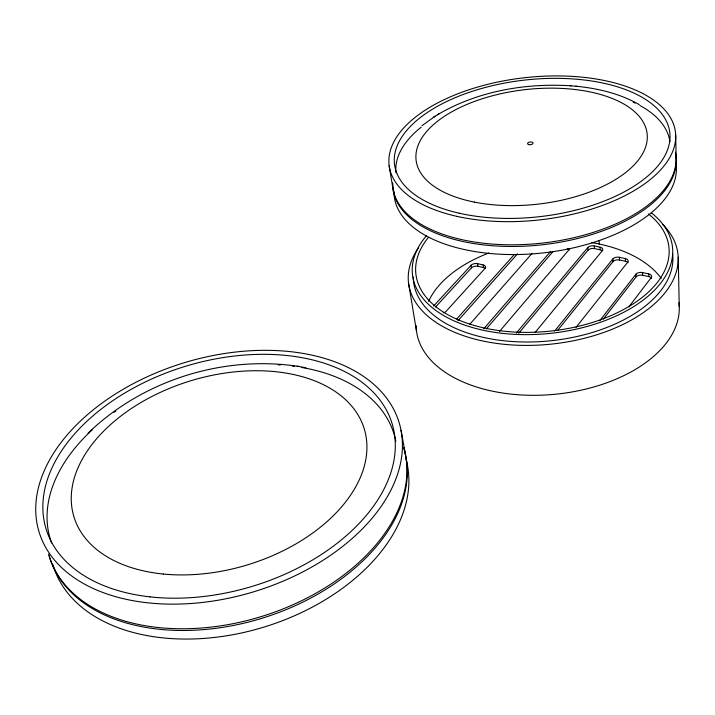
<?xml version="1.0" encoding="UTF-8"?>
<svg xmlns="http://www.w3.org/2000/svg" width="715" height="715" viewBox="0 0 715 715"><rect width="100%" height="100%" fill="white"/><g stroke="black" fill="none" stroke-linecap="round" stroke-linejoin="round"><path stroke-width="1.07" d="M628.923 306.806L651.231 277.599A5.05 2.869 -3.1 0 0 648.684 273.899L642.571 272.567A5.032 2.851 -3.2 0 0 635.93 274.238L599.742 320.74M603.326 319.087L636.046 276.946A5.023 2.86 -3.2 0 1 642.678 275.275L648.782 276.616A5.041 2.869 -3 0 1 651.588 278.385M576.031 327.399L627.761 262.146A4.942 2.771 -3.8 0 0 625.348 258.58L619.404 257.302A4.933 2.753 -3.9 0 0 612.871 258.937L554.643 331.054M557.7 330.303L613.014 261.619A4.925 2.762 -3.9 0 1 619.539 259.983L625.482 261.261A4.933 2.771 -3.8 0 1 628.038 262.709M535.043 332.555L602.352 250.643A4.853 2.69 -4.5 0 0 600.073 247.176L594.272 245.942A4.844 2.681 -4.7 0 0 587.828 247.542L516.364 333.02M518.804 333.172L588.007 250.196A4.835 2.681 -4.6 0 1 594.442 248.597L600.234 249.83A4.853 2.69 -4.5 0 1 602.28 250.751M499.347 331.644L569.176 249.526A4.808 2.663 -5.3 0 0 569.658 248.525M483.814 328.721L550.568 251.492M486.334 328.891L552.972 251.608M469.791 324.279L532.014 253.441M457.913 320.794L517.544 253.807M456.787 318.944L514.317 254.486M435.498 307.075L471.453 267.902A4.791 2.69 -7.6 0 1 477.933 266.293L483.456 267.562A4.799 2.699 -7.5 0 1 485.351 268.509M433.585 306.056L471.114 265.274A4.799 2.69 -7.6 0 1 477.593 263.665L483.134 264.934A4.808 2.699 -7.5 0 1 484.967 268.465L446.205 311.231A4.969 2.896 -8.6 0 1 443.184 312.875M88.097 433.165C142.911 380.148 223.715 354.801 299.013 366.5M421.993 125.688L434.979 116.322M437.544 114.722C477.495 91.18 525.257 82.86 571.169 85.827M433.335 117.349L439.099 113.748M575.807 86.22C597.829 88.32 619.994 93.567 639.317 104.658M570.239 85.746L576.853 86.309M297.226 366.169L305.886 367.769M401.008 430.216A188.152 119.691 -16.9 0 1 147.934 602.834A188.152 119.691 -16.9 0 1 108.278 398.693A188.152 119.691 -16.9 0 1 401.008 430.216L405.521 454.785M389.148 165.728L392.776 187.696M408.64 283.641L416.559 331.519M471.114 265.274L471.453 267.902M477.593 263.665L477.933 266.293M483.134 264.934L483.456 267.562M587.828 247.542L588.007 250.196M594.272 245.942L594.442 248.597M599.063 240.866L599.259 244.03M600.073 247.176L600.234 249.83M612.871 258.937L613.014 261.619M619.404 257.302L619.539 259.983M625.348 258.58L625.482 261.261M635.93 274.238L636.046 276.946M642.571 272.567L642.678 275.275M648.684 273.899L648.782 276.616M675.684 135.135L676.158 157.899M678.222 257.212L679.25 306.699M675.398 152.125A142.455 72.421 -6.4 0 1 542.131 243.1A142.455 72.421 -6.4 0 1 392.517 183.442M676.024 163.806A141.838 72.841 -6.3 0 1 539.468 253.298A141.838 72.841 -6.3 0 1 393.992 191.155M675.586 154.19A142.401 72.519 -6.4 0 1 539.816 245.039A142.401 72.519 -6.4 0 1 392.741 182.933M395.931 172.842A137.888 69.105 -6.4 0 1 421.198 127.154M633.186 102.138A137.888 69.105 -6.4 0 1 635.17 103.067M639.943 105.507A137.888 69.105 -6.4 0 1 669.928 141.758M403.832 447.787A185.435 120.486 -17.2 0 1 259.42 617.134A185.435 120.486 -17.2 0 1 48.531 554.062M406.004 459.075A184.3 120.799 -17.3 0 1 262.074 627.663A184.3 120.799 -17.3 0 1 52.83 564.457M403.582 447.653A185.248 120.54 -17.2 0 1 261.368 618.448A185.248 120.54 -17.2 0 1 49.228 555.734M51.605 543.007A179.715 115.329 -17 0 1 92.217 429.84M114.034 412.305A179.715 115.329 -17 0 1 115.785 411.08M278.198 364.847A179.715 115.329 -17 0 1 280.316 364.972M292.31 366.089A179.715 115.329 -17 0 1 294.464 366.357M301.73 367.465A179.715 115.329 -17 0 1 395.815 441.084M678.928 302.749A131.989 77.774 -5.6 0 1 552.838 394.474A131.989 77.774 -5.6 0 1 416.13 325.611M662.832 224.474A135.493 76.192 -5.9 0 1 549.156 344.335A135.493 76.192 -5.9 0 1 418.65 247.658M672.583 253.709A130.255 73.225 -5.9 0 1 547.619 341.073A130.255 73.225 -5.9 0 1 413.333 277.009M428.562 301.355A123.668 72.662 -5.6 0 1 488.846 253.012M591.761 242.626A123.668 72.662 -5.6 0 1 661.286 278.457M648.514 214A127.243 71.026 -5.9 0 1 550.657 331.072A127.243 71.026 -5.9 0 1 428.088 237.8M651.392 212.882A130.747 72.993 -5.9 0 1 631.595 307.888A130.747 72.993 -5.9 0 1 464.241 324.941A130.747 72.993 -5.9 0 1 426.363 235.825M567.245 248.722A4.808 2.663 -5.3 0 1 569.462 249.866M474.402 202.113A116.277 57.611 -6.5 0 0 647.307 136.645A116.277 57.611 -6.5 0 0 473.062 101.968A116.277 57.611 -6.5 0 0 474.402 202.113M456.84 216.341A144.126 71.482 -6.5 0 0 675.648 138.781A144.126 71.482 -6.5 0 0 464.339 91.35A144.126 71.482 -6.5 0 0 456.84 216.341M459.253 213.222A138.549 68.703 -6.5 0 0 669.937 138.96A138.549 68.703 -6.5 0 0 467.199 93.039A138.549 68.703 -6.5 0 0 459.253 213.222M528.912 144.645A2.762 1.367 -6.5 0 0 533.05 143.116A2.762 1.367 -6.5 0 0 528.948 142.267A2.762 1.367 -6.5 0 0 528.912 144.645M163.369 574.038A151.678 96.319 -16.8 0 0 365.526 433.773A151.678 96.319 -16.8 0 0 128.369 410.571A151.678 96.319 -16.8 0 0 163.369 574.038M150.061 596.873A180.841 114.99 -16.9 0 0 394.028 431.529A180.841 114.99 -16.9 0 0 113.149 400.436A180.841 114.99 -16.9 0 0 150.061 596.873"/></g></svg>
